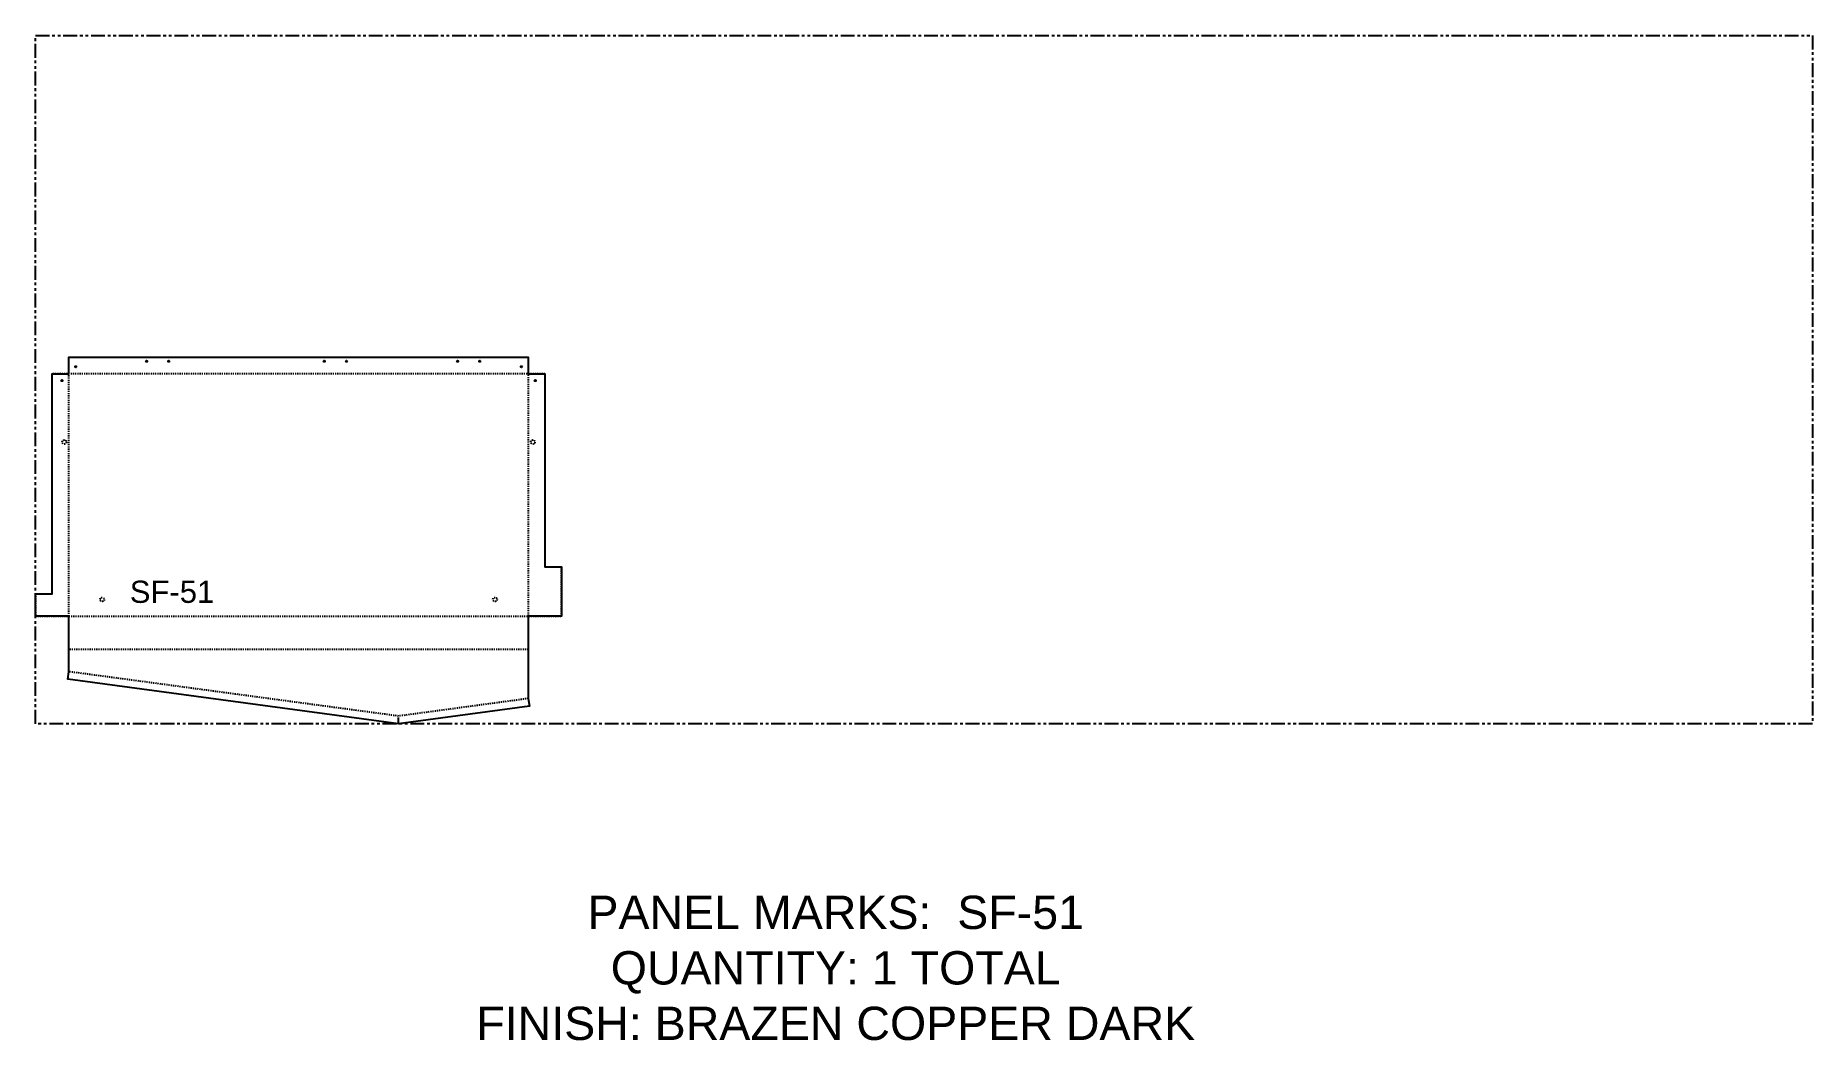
# Model space of a CAD drawing. Header units: inches. Extents: x 0 to 160, y -29 to 62.
import ezdxf

# ---------------------------------------------------------------- set-up
doc = ezdxf.new("R2010")
doc.units = ezdxf.units.IN
doc.header["$MEASUREMENT"] = 0
doc.linetypes.add('HIDDEN', pattern=[0.375, 0.25, -0.125])
doc.linetypes.add('PHANTOM', pattern=[2.5, 1.25, -0.25, 0.25, -0.25, 0.25, -0.25])
for name, color, linetype in [('CUT', 7, 'Continuous'), ('DIMS', 1, 'Continuous'), ('HOLES', 6, 'Continuous'), ('RELIEF', 82, 'Continuous'), ('ROUT', 1, 'HIDDEN'), ('SHEET', 5, 'PHANTOM'), ('TEXT', 2, 'PHANTOM'), ('WEEPS', 3, 'HIDDEN')]:
    doc.layers.add(name, color=color, linetype=linetype)
doc.styles.get("Standard").update_dxf_attribs({"font": 'arial.ttf'})

msp = doc.modelspace()

# ---------------------------------------------------------------- linework, layer by layer
at = {"layer": 'CUT', "ltscale": 0.25}
msp.add_lwpolyline([(44.37, 2.27), (44.47, 1.59), (32.69, 0), (2.91, 4.01), (3, 4.69), (3, 9.7), (0, 9.7), (0, 11.69), (1.5, 11.69), (1.5, 31.53), (3, 31.53), (3, 33.03), (44.37, 33.03), (44.37, 31.53), (45.87, 31.53), (45.87, 14.13), (47.37, 14.13), (47.37, 9.7), (44.37, 9.7), (44.37, 2.27)], dxfattribs=at)
at = {"layer": 'HOLES', "ltscale": 0.25}
for centre in [(3.62, 32.16), (10, 32.66), (12, 32.66), (26, 32.66), (28, 32.66), (38, 32.66), (40, 32.66), (43.75, 32.16), (2.37, 30.91), (45, 30.91)]:
    msp.add_circle(centre, 0.0625, dxfattribs=at)
at = {"layer": 'RELIEF'}
msp.add_line((32.69, 0), (32.69, 0.57), dxfattribs=at)
at = {"layer": 'ROUT', "ltscale": 0.25}
for p, q in [((45.87, 31.53), (1.5, 31.53)), ((44.37, 6.7), (3, 6.7))]:
    msp.add_line(p, q, dxfattribs=at)
for points in [[(44.37, 33.03), (44.37, 2.27), (32.69, 0.69), (3, 4.69), (3, 33.03)], [(0, 11.69), (0, 9.7), (47.37, 9.7), (47.37, 14.13)]]:
    msp.add_lwpolyline(points, dxfattribs=at)
at = {"layer": 'SHEET'}
msp.add_lwpolyline([(0, 62), (160, 62), (160, 0), (0, 0)], close=True, dxfattribs=at)
at = {"layer": 'WEEPS', "ltscale": 0.25}
for centre in [(2.59, 25.38), (44.78, 25.38), (6, 11.2), (41.37, 11.2)]:
    msp.add_circle(centre, 0.188, dxfattribs=at)

# ---------------------------------------------------------------- texts
at = {"layer": 'DIMS', "ltscale": 0.25, "insert": (12.29, 10.86), "char_height": 2, "attachment_point": 8}
msp.add_mtext_dynamic_manual_height_columns('SF-51', width=3.0859, gutter_width=10, heights=[2.07], dxfattribs=at)
at = {"layer": 'TEXT', "insert": (72.05, -22.01), "char_height": 3, "attachment_point": 5}
msp.add_mtext_dynamic_manual_height_columns('PANEL MARKS:  SF-51\\PQUANTITY: 1 TOTAL\\PFINISH: BRAZEN COPPER DARK', width=199.7409, gutter_width=1, heights=[0], dxfattribs=at)

doc.saveas('drawing.dxf')
